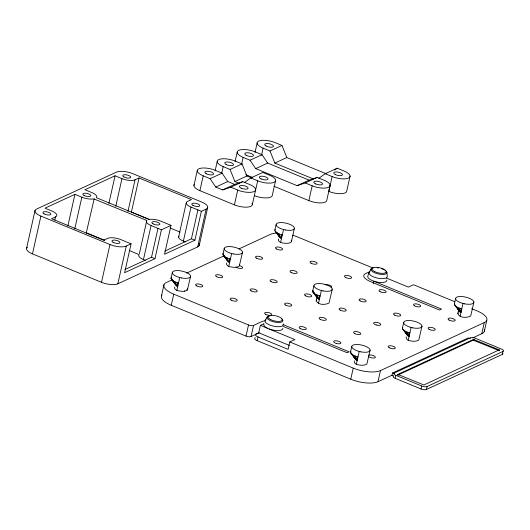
<?xml version="1.0" encoding="UTF-8"?>
<svg xmlns="http://www.w3.org/2000/svg" width="530" height="530" viewBox="0 0 530 530"><rect width="100%" height="100%" fill="white"/><g stroke="black" fill="none" stroke-linecap="round" stroke-linejoin="round"><path stroke-width="0.79" d="M26.606 248.225L35.046 210.456M32.476 253.877L40.916 216.107A12.216 4.439 12.6 0 1 36.55 209.072L116.401 172.151A12.216 4.439 12.6 0 1 132.745 173.648L201.778 202.082A12.216 4.439 12.6 0 1 206.144 209.118L197.703 246.881L117.852 283.808A12.216 4.439 12.6 0 1 101.508 282.311L32.476 253.877A12.216 4.439 12.6 0 1 27.414 247.238M54.828 220.063L55.531 216.889A10.183 3.697 12.6 0 0 51.894 211.033L44.99 208.184L74.935 194.338L81.839 197.186A10.183 3.697 12.6 0 0 93.87 198.909L146.784 220.473L139.344 253.751M67.853 226.032L74.935 194.338M74.757 228.874L81.839 197.186M86.257 232.975L94.188 198.81M108.862 203.513L115.056 175.788L121.96 178.63A9.772 3.551 12.6 0 0 135.037 179.829L139.032 177.981L191.496 199.591L187.501 201.44A9.772 3.551 12.6 0 0 190.999 207.064L201.354 211.331L206.144 209.118M115.765 206.362L121.96 178.63M101.508 282.311L109.948 244.542L40.916 216.107M127.955 211.516L135.037 179.829M139.032 177.981L131.413 212.046L149.665 219.566M117.852 283.808L126.292 246.039L131.082 243.82L124.629 272.705L154.972 258.673L161.425 229.795L171.011 225.363L164.552 254.241L194.894 240.209L201.354 211.331M145.531 260.449L143.458 259.594L151.07 225.528A9.772 3.551 12.6 0 1 146.618 220.586L146.784 220.473M124.875 269.571L151.52 257.255L157.973 228.37M161.478 295.866L163.962 284.756M178.603 237.069L186.215 203.003M171.342 279.211L173.714 281.225L177.822 282.914L177.656 286.783L175.695 285.047L171.342 279.211L171.031 278.25L172.276 272.698M193.927 185.566L197.24 170.753M185.454 241.985L183.38 241.13L190.999 207.064M259.13 332.807L251.061 336.537A3.77 1.371 12.6 0 1 246.019 336.073L171.263 305.28L173.747 294.17A20.359 7.393 12.6 0 1 166.466 282.45L172.442 279.688M190.615 276.236L187.401 290.036C184.367 292.202 180.213 291.202 176.828 290.486L179.73 277.521M251.962 203.149A12.216 4.439 12.6 0 1 247.682 207.091A12.216 4.439 12.6 0 1 234.419 204.865L199.896 190.648L203.209 175.834A12.216 4.439 12.6 0 1 198.843 168.798A12.216 4.439 12.6 0 1 215.187 170.296L222.09 173.138L227.754 181.538L234.657 184.38L242.8 181.671L249.703 184.513A12.216 4.439 12.6 0 1 254.069 191.549A12.216 4.439 12.6 0 1 237.725 190.051L230.822 187.209L222.679 189.919L215.776 187.077L210.112 178.676L203.209 175.834M164.803 251.107L191.443 238.791L197.902 209.906M215.107 170.879L217.201 161.524M199.201 245.503L207.647 207.733M221.778 172.84L223.17 166.605A12.216 4.439 12.6 0 1 218.804 159.57A12.216 4.439 12.6 0 1 235.148 161.067L242.051 163.909L246.887 176.006L251.717 178M235.068 161.65L237.162 152.296M241.567 164.386L243.137 157.37A12.216 4.439 12.6 0 1 238.765 150.341A12.216 4.439 12.6 0 1 255.109 151.832L262.012 154.68L267.677 163.074L309.096 180.134L317.245 177.424L324.148 180.266A12.216 4.439 12.6 0 1 328.514 187.302A12.216 4.439 12.6 0 1 312.17 185.805L305.267 182.963L297.118 185.672L255.698 168.613L250.041 160.219L243.137 157.37M224.177 248.696L222.931 254.248L223.243 255.208L227.595 261.045L229.556 262.781L229.722 258.918L225.614 257.222L223.243 255.208M234.419 204.865L237.725 190.051M242.515 252.234L239.308 266.034C236.267 268.2 232.12 267.206 228.735 266.484L231.63 253.525M255.029 152.421L257.123 143.067M261.529 155.157L263.099 148.142A12.216 4.439 12.6 0 1 258.733 141.106A12.216 4.439 12.6 0 1 275.077 142.603L281.98 145.445L286.81 157.549L325.97 173.681M252.366 204.401L257.693 180.823L250.783 177.974L244.376 182.559M275.64 180.359L272.327 195.173A12.216 4.439 12.6 0 1 254.38 195.63M246.019 336.073L248.504 324.963L173.747 294.17M251.061 336.537L253.545 325.427L261.608 321.697A13.846 5.028 12.6 0 1 265.099 320.862M275.149 231.206L277.515 233.227L281.629 234.916L281.463 238.778L279.495 237.042L275.149 231.206L274.838 230.252L276.077 224.694M260.363 325.374L294.885 339.584L289.758 341.956L288.101 349.363L258.017 336.967A5.227 1.901 12.6 0 1 256.149 333.96L258.706 332.774L260.363 325.374L263.88 323.744M502.738 353.318A4.074 1.477 12.6 0 1 502.334 354.384L426.478 389.457A4.074 1.477 12.6 0 1 421.032 388.96L395.142 378.301A4.074 1.477 12.6 0 1 393.691 375.955L391.962 375.24L377.989 381.706A20.359 7.393 12.6 0 1 350.747 379.208L257.189 340.671L258.017 336.967M291.209 240.236A9.368 3.405 12.6 0 1 282.344 242.899L280.635 242.482L283.53 229.523M291.52 241.196L294.422 228.238M273.964 186.242L308.857 200.618L312.17 185.805M330.117 185.348L326.811 200.161A12.216 4.439 12.6 0 1 308.857 200.618M318.822 178.312L325.228 173.734L332.131 176.576L328.819 191.39A12.216 4.439 12.6 0 0 346.772 190.926L350.085 176.119M312.991 292.176L315.357 294.19L319.471 295.879L319.305 299.748L317.337 298.012L312.991 292.176L312.68 291.215L313.919 285.663M332.264 289.201L329.05 303.001C325.36 305.061 318.119 305.247 316.198 300.755L317.026 297.052L315.357 294.19L317.337 298.012L317.258 295.111L318.252 299.026L319.471 295.879L320.133 296.045M318.477 303.452L321.372 290.486M351.761 346.627L350.522 352.178L350.833 353.139L355.18 358.976L357.147 360.711L357.313 356.849L353.205 355.153L350.833 353.139M350.747 379.208L353.232 368.105L289.758 341.956M373.246 283.55L373.783 281.165L441.523 309.116L439.529 310.043L370.496 281.609A13.846 5.028 12.6 0 1 365.548 273.632L369.947 271.599M370.106 350.164L366.892 363.964C363.852 366.131 359.704 365.137 356.319 364.415L359.214 351.456M377.989 381.706L380.474 370.596L484.274 322.598A20.359 7.393 12.6 0 0 477 310.871L471.647 308.665M391.962 375.24L392.458 373.021L468.315 337.948L469.467 338.418M402.734 329.137L405.106 331.157L409.213 332.847L409.047 336.709L407.086 334.973L402.734 329.137L402.422 328.176L403.661 322.624M502.334 354.384L502.996 351.423A4.074 1.477 12.6 0 0 501.546 349.078L475.655 338.412A4.074 1.477 12.6 0 0 470.209 337.915L394.353 372.994L394.188 373.729L392.458 373.021M395.142 378.301L395.804 375.339A4.074 1.477 12.6 0 1 394.353 372.994M397.997 374.326L397.831 375.061L473.297 340.167L499.041 350.602L499.207 349.86L473.462 339.425L397.884 374.418L423.887 384.985L499.207 349.86M397.977 375.293L398.143 374.551M422.006 326.169L418.793 339.962C415.758 342.135 411.605 341.134 408.219 340.412L411.114 327.454M421.032 388.96L421.694 385.999L395.804 375.339M426.478 389.457L427.14 386.496L502.996 351.423M455.568 298.628L454.323 304.18L458.675 310.017L457.847 313.72C459.768 318.212 467.009 318.026 470.7 315.966L473.906 302.166M460.119 316.417L463.021 303.452M470.044 338.657L470.209 337.915M473.297 340.167L473.462 339.425M473.833 340.22L473.999 339.478M472.965 337.789L481.79 333.708L484.274 322.598M484.301 331.396L486.785 320.292M499.187 350.833L499.353 350.091M316.516 299.914L316.198 300.755M354.358 360.877L354.351 362.679L356.319 364.415M406.258 336.881L406.258 338.677L408.219 340.412M458.158 312.879L457.847 313.72M172.257 280.224L175.384 284.087L171.031 278.25L171.349 277.409M223.249 253.413L222.931 254.248L227.284 260.084L225.614 257.222L227.595 261.045L227.516 258.143L228.51 262.058L229.722 258.918L230.384 259.077M274.838 230.252L275.149 229.41M313.906 293.189L317.026 297.052L312.68 291.215L312.991 290.374M350.833 351.344L350.522 352.178L354.868 358.015L353.205 355.153L355.18 358.976L355.1 356.074L356.094 359.989L357.313 356.849L357.975 357.008M402.422 328.176L402.734 327.341M454.641 303.339L454.323 304.18L458.675 310.017L457.006 307.155L454.634 305.141M265.232 320.325L267.226 316.953M371.053 269.088L369.046 272.5L367.82 276.103A9.772 3.551 12.6 0 0 376.916 282.02A9.772 3.551 12.6 0 0 386.827 280.039M334.642 170.024L337.206 168.195L344.109 171.038A12.216 4.439 12.6 0 1 348.475 178.073A12.216 4.439 12.6 0 1 332.131 176.576M115.056 175.788L84.919 189.727L91.822 192.569A10.183 3.697 12.6 0 1 96.453 197.71L149.102 219.44A9.772 3.551 12.6 0 1 160.656 221.096L171.011 225.363M55.531 216.889L51.542 218.738L103.661 240.209L107.656 238.361A9.772 3.551 12.6 0 1 120.727 239.56L131.082 243.82M210.112 178.676L222.09 173.138M223.17 166.605L230.073 169.448L242.051 163.909M250.041 160.219L262.012 154.68M263.099 148.142L270.002 150.984L281.98 145.445M215.776 187.077L227.754 181.538M255.698 168.613L267.677 163.074M230.073 169.448L234.909 181.545L246.887 176.006M270.002 150.984L274.831 163.088L286.81 157.549M222.679 189.919L234.657 184.38M230.822 187.209L242.8 181.671M250.783 177.974L262.761 172.435L269.664 175.284A12.216 4.439 12.6 0 1 274.03 182.313A12.216 4.439 12.6 0 1 257.693 180.823M297.118 185.672L309.096 180.134M305.267 182.963L317.245 177.424M325.228 173.734L337.206 168.195M186.646 273.122L224.005 255.844M238.951 248.934L270.34 234.419A20.226 7.347 12.6 0 1 277.594 233.074M186.653 289.804L187.481 289.837M282.291 235.075L281.629 234.916L280.41 238.056L279.416 234.141L279.495 237.042L277.515 233.227L279.184 236.082L276.064 232.226M461.776 309.01L457.006 307.155L458.987 310.977L460.948 312.713L461.113 308.844L459.901 311.991L458.907 308.076L458.987 310.977M239.441 265.682L240.044 265.828A3.664 1.332 12.6 0 1 242.217 268.246A3.664 1.332 12.6 0 1 236.572 267.438L236.002 267.047M409.875 333.006L409.213 332.847L408.001 335.987L407 332.072L407.086 334.973L405.106 331.157L406.775 334.013L403.648 330.15M178.484 283.08L177.822 282.914L176.609 286.061L175.609 282.145L175.695 285.047L173.714 281.225L174.966 283.371M258.706 332.774L289.453 345.434M386.463 278.071L408.398 287.094L413.519 284.729L454.819 301.736M283.133 326.414L347.17 352.748L349.164 351.827L283.166 324.638M274.831 163.088L313.243 178.908M245.894 174.681L252.717 177.497M234.909 181.545L239.05 183.254M372.265 267.736L297.396 236.897A20.226 7.347 12.6 0 0 292.62 235.227M170.196 228.019L180.081 232.094M191.443 238.791L194.894 240.209M151.07 225.528L161.425 229.795M151.52 257.255L154.972 258.673M86.576 232.875L104.867 240.415M129.26 250.458L139.006 254.652A9.772 3.551 12.6 0 0 143.458 259.594M280.635 242.482L279.582 241.76A9.368 3.405 12.6 0 1 278.674 238.951M228.735 266.484L227.681 265.762A9.368 3.405 12.6 0 1 226.774 262.946M176.828 290.486L175.781 289.764A9.368 3.405 12.6 0 1 174.867 286.949M312.68 291.215L314.23 292.878M171.031 278.25L173.105 280.469M455.548 306.154L458.675 310.017M351.748 354.153L354.868 358.015M224.157 256.222L227.284 260.084M403.873 330.124L406.775 334.013M276.289 232.193L279.184 236.082M239.308 264.238L239.62 265.199M187.408 288.234L187.719 289.195M184.46 290.818L184.573 291.175M386.893 272.374L387.258 276.269A9.368 3.405 12.6 0 1 376.737 277.939A9.368 3.405 12.6 0 1 369.576 271.85M199.896 190.648A12.216 4.439 12.6 0 1 194.338 184.473M198.902 243.674A12.216 4.439 12.6 0 1 197.703 246.881M126.292 246.039A12.216 4.439 12.6 0 1 109.948 244.542M183.38 241.13A9.772 3.551 12.6 0 1 178.928 236.194M380.474 370.596A20.359 7.393 12.6 0 1 353.232 368.105M484.301 329.428A20.359 7.393 12.6 0 1 481.79 333.708M257.189 340.671A5.227 1.901 12.6 0 1 255.321 337.663M171.263 305.28A20.359 7.393 12.6 0 1 161.988 294.991M427.14 386.496A4.074 1.477 12.6 0 1 421.694 385.999M384.787 270.134A8.142 2.961 12.6 0 1 384.356 274.321A8.142 2.961 12.6 0 1 373.087 271.989A8.142 2.961 12.6 0 1 373.517 267.802M377.168 267.776A8.142 2.961 12.6 0 1 378.347 267.935M381.858 268.816A8.142 2.961 12.6 0 1 383.435 269.432M282.914 328.375A9.772 3.551 12.6 0 1 269.187 328.991M267.372 328.209A9.772 3.551 12.6 0 1 264.019 323.923M283.119 323.777A9.368 3.405 12.6 0 1 273.142 326.082A9.368 3.405 12.6 0 1 265.914 319.723M281.238 318.444A8.142 2.961 12.6 0 1 279.966 322.445A8.142 2.961 12.6 0 1 268.763 319.802A8.142 2.961 12.6 0 1 270.035 315.8M253.545 325.427A3.77 1.371 12.6 0 1 248.504 324.963M325.003 284.888A3.664 1.332 12.6 0 1 329.905 285.339A3.664 1.332 12.6 0 1 331.217 287.445M368.661 356.591A3.664 1.332 12.6 0 0 369.98 357.346L370.841 357.644A3.664 1.332 12.6 0 0 374.882 357.79A3.664 1.332 12.6 0 0 374.312 356.041L373.57 355.683A3.664 1.332 12.6 0 0 368.668 355.233M285.239 229.94L282.868 229.364A9.368 3.405 12.6 0 1 277.309 223.196A9.368 3.405 12.6 0 1 291.738 225.263L293.196 226.264A9.368 3.405 12.6 0 1 285.239 229.94M464.731 303.869L462.359 303.293A9.368 3.405 12.6 0 1 456.8 297.125A9.368 3.405 12.6 0 1 471.23 299.192L472.68 300.192A9.368 3.405 12.6 0 1 464.731 303.869M233.339 253.936L230.967 253.36A9.368 3.405 12.6 0 1 225.409 247.199A9.368 3.405 12.6 0 1 239.838 249.259L241.289 250.259A9.368 3.405 12.6 0 1 233.339 253.936M323.081 290.904L320.71 290.327A9.368 3.405 12.6 0 1 315.151 284.159A9.368 3.405 12.6 0 1 329.581 286.226L331.038 287.227A9.368 3.405 12.6 0 1 323.081 290.904M412.83 327.871L410.452 327.295A9.368 3.405 12.6 0 1 404.893 321.127A9.368 3.405 12.6 0 1 419.323 323.194L420.78 324.194A9.368 3.405 12.6 0 1 412.83 327.871M181.439 277.939L179.067 277.362A9.368 3.405 12.6 0 1 173.509 271.194A9.368 3.405 12.6 0 1 187.931 273.261L189.389 274.262A9.368 3.405 12.6 0 1 181.439 277.939M360.93 351.867L358.552 351.291A9.368 3.405 12.6 0 1 352.993 345.123A9.368 3.405 12.6 0 1 367.423 347.19L368.88 348.19A9.368 3.405 12.6 0 1 360.93 351.867M376.247 324.969L375.386 324.665A3.664 1.332 12.6 0 1 374.074 322.551A3.664 1.332 12.6 0 1 378.976 323.002L379.718 323.36A3.664 1.332 12.6 0 1 380.288 325.115A3.664 1.332 12.6 0 1 376.247 324.969M336.325 343.427L335.457 343.129A3.664 1.332 12.6 0 1 334.152 341.015A3.664 1.332 12.6 0 1 339.054 341.466L339.796 341.824A3.664 1.332 12.6 0 1 340.359 343.572A3.664 1.332 12.6 0 1 336.325 343.427M241.223 188.17A4.478 1.63 12.6 0 0 248.086 188.263A4.478 1.63 12.6 0 0 241.839 185.421A4.478 1.63 12.6 0 0 241.223 188.17M206.097 173.641A4.478 1.63 12.6 0 0 213.438 174.31A4.478 1.63 12.6 0 0 208.065 171.243A4.478 1.63 12.6 0 0 206.097 173.641M226.058 164.413A4.478 1.63 12.6 0 0 233.399 165.082A4.478 1.63 12.6 0 0 228.026 162.008A4.478 1.63 12.6 0 0 226.058 164.413M261.184 178.935A4.478 1.63 12.6 0 0 268.048 179.027A4.478 1.63 12.6 0 0 261.8 176.185A4.478 1.63 12.6 0 0 261.184 178.935M265.981 145.949A4.478 1.63 12.6 0 0 273.321 146.618A4.478 1.63 12.6 0 0 267.955 143.55A4.478 1.63 12.6 0 0 265.981 145.949M335.623 174.695A4.478 1.63 12.6 0 0 342.493 174.787A4.478 1.63 12.6 0 0 336.245 171.945A4.478 1.63 12.6 0 0 335.623 174.695M246.019 155.177A4.478 1.63 12.6 0 0 253.36 155.853A4.478 1.63 12.6 0 0 247.994 152.779A4.478 1.63 12.6 0 0 246.019 155.177M315.661 183.923A4.478 1.63 12.6 0 0 322.531 184.016A4.478 1.63 12.6 0 0 316.284 181.174A4.478 1.63 12.6 0 0 315.661 183.923M153.044 223.832A4.074 1.477 12.6 0 0 159.715 224.448A4.074 1.477 12.6 0 0 154.833 221.653A4.074 1.477 12.6 0 0 153.044 223.832M84.005 195.398A4.074 1.477 12.6 0 0 90.676 196.014A4.074 1.477 12.6 0 0 85.8 193.218A4.074 1.477 12.6 0 0 84.005 195.398M44.083 213.862A4.074 1.477 12.6 0 0 50.754 214.471A4.074 1.477 12.6 0 0 45.878 211.682A4.074 1.477 12.6 0 0 44.083 213.862M113.115 242.296A4.074 1.477 12.6 0 0 119.787 242.906A4.074 1.477 12.6 0 0 114.911 240.117A4.074 1.477 12.6 0 0 113.115 242.296M192.966 205.375A4.074 1.477 12.6 0 0 199.638 205.984A4.074 1.477 12.6 0 0 194.755 203.189A4.074 1.477 12.6 0 0 192.966 205.375M123.934 176.94A4.074 1.477 12.6 0 0 130.605 177.55A4.074 1.477 12.6 0 0 125.723 174.754A4.074 1.477 12.6 0 0 123.934 176.94M374.624 271.585A7.327 2.663 12.6 0 0 386.198 272.095A7.327 2.663 12.6 0 0 376.485 267.286A7.327 2.663 12.6 0 0 374.624 271.585M270.28 319.431A7.327 2.663 12.6 0 0 282.165 320.339A7.327 2.663 12.6 0 0 273.056 315.377A7.327 2.663 12.6 0 0 270.28 319.431M291.049 272.42A3.664 1.332 12.6 0 0 297.058 272.97A3.664 1.332 12.6 0 0 292.666 270.459A3.664 1.332 12.6 0 0 291.049 272.42M305.605 295.873A3.664 1.332 12.6 0 0 311.613 296.422A3.664 1.332 12.6 0 0 307.221 293.905A3.664 1.332 12.6 0 0 305.605 295.873M345.533 277.409A3.664 1.332 12.6 0 0 351.536 277.959A3.664 1.332 12.6 0 0 347.143 275.448A3.664 1.332 12.6 0 0 345.533 277.409M414.566 305.843A3.664 1.332 12.6 0 0 420.568 306.393A3.664 1.332 12.6 0 0 416.176 303.882A3.664 1.332 12.6 0 0 414.566 305.843M360.089 300.854A3.664 1.332 12.6 0 0 366.091 301.404A3.664 1.332 12.6 0 0 361.699 298.894A3.664 1.332 12.6 0 0 360.089 300.854M320.16 319.318A3.664 1.332 12.6 0 0 326.169 319.868A3.664 1.332 12.6 0 0 321.776 317.357A3.664 1.332 12.6 0 0 320.16 319.318M251.127 290.884A3.664 1.332 12.6 0 0 257.13 291.434A3.664 1.332 12.6 0 0 252.744 288.923A3.664 1.332 12.6 0 0 251.127 290.884M380.05 291.626A3.664 1.332 12.6 0 0 386.052 292.176A3.664 1.332 12.6 0 0 381.66 289.665A3.664 1.332 12.6 0 0 380.05 291.626M300.199 328.547A3.664 1.332 12.6 0 0 306.207 329.097A3.664 1.332 12.6 0 0 301.815 326.586A3.664 1.332 12.6 0 0 300.199 328.547M265.682 314.33A3.664 1.332 12.6 0 0 271.685 314.88A3.664 1.332 12.6 0 0 267.299 312.369A3.664 1.332 12.6 0 0 265.682 314.33M271.088 281.655A3.664 1.332 12.6 0 0 277.097 282.205A3.664 1.332 12.6 0 0 272.705 279.688A3.664 1.332 12.6 0 0 271.088 281.655M340.121 310.09A3.664 1.332 12.6 0 0 346.13 310.64A3.664 1.332 12.6 0 0 341.737 308.122A3.664 1.332 12.6 0 0 340.121 310.09M285.644 305.101A3.664 1.332 12.6 0 0 291.652 305.651A3.664 1.332 12.6 0 0 287.26 303.14A3.664 1.332 12.6 0 0 285.644 305.101M394.605 315.072A3.664 1.332 12.6 0 0 400.607 315.622A3.664 1.332 12.6 0 0 396.215 313.111A3.664 1.332 12.6 0 0 394.605 315.072M354.676 333.536A3.664 1.332 12.6 0 0 360.685 334.085A3.664 1.332 12.6 0 0 356.292 331.575A3.664 1.332 12.6 0 0 354.676 333.536M311.017 263.191A3.664 1.332 12.6 0 0 317.019 263.741A3.664 1.332 12.6 0 0 312.627 261.23A3.664 1.332 12.6 0 0 311.017 263.191M231.166 300.113A3.664 1.332 12.6 0 0 237.168 300.662A3.664 1.332 12.6 0 0 232.776 298.151A3.664 1.332 12.6 0 0 231.166 300.113M276.494 248.974A3.664 1.332 12.6 0 0 282.503 249.524A3.664 1.332 12.6 0 0 278.111 247.013A3.664 1.332 12.6 0 0 276.494 248.974M196.65 285.895A3.664 1.332 12.6 0 0 202.652 286.445A3.664 1.332 12.6 0 0 198.26 283.934A3.664 1.332 12.6 0 0 196.65 285.895M256.533 258.203A3.664 1.332 12.6 0 0 262.542 258.753A3.664 1.332 12.6 0 0 258.15 256.242A3.664 1.332 12.6 0 0 256.533 258.203M216.611 276.667A3.664 1.332 12.6 0 0 222.613 277.216A3.664 1.332 12.6 0 0 218.221 274.706A3.664 1.332 12.6 0 0 216.611 276.667M429.121 329.289A3.664 1.332 12.6 0 0 435.123 329.839A3.664 1.332 12.6 0 0 430.731 327.328A3.664 1.332 12.6 0 0 429.121 329.289M449.082 320.06A3.664 1.332 12.6 0 0 455.084 320.61A3.664 1.332 12.6 0 0 450.699 318.099A3.664 1.332 12.6 0 0 449.082 320.06M389.199 347.753A3.664 1.332 12.6 0 0 395.201 348.303A3.664 1.332 12.6 0 0 390.809 345.792A3.664 1.332 12.6 0 0 389.199 347.753"/></g></svg>
